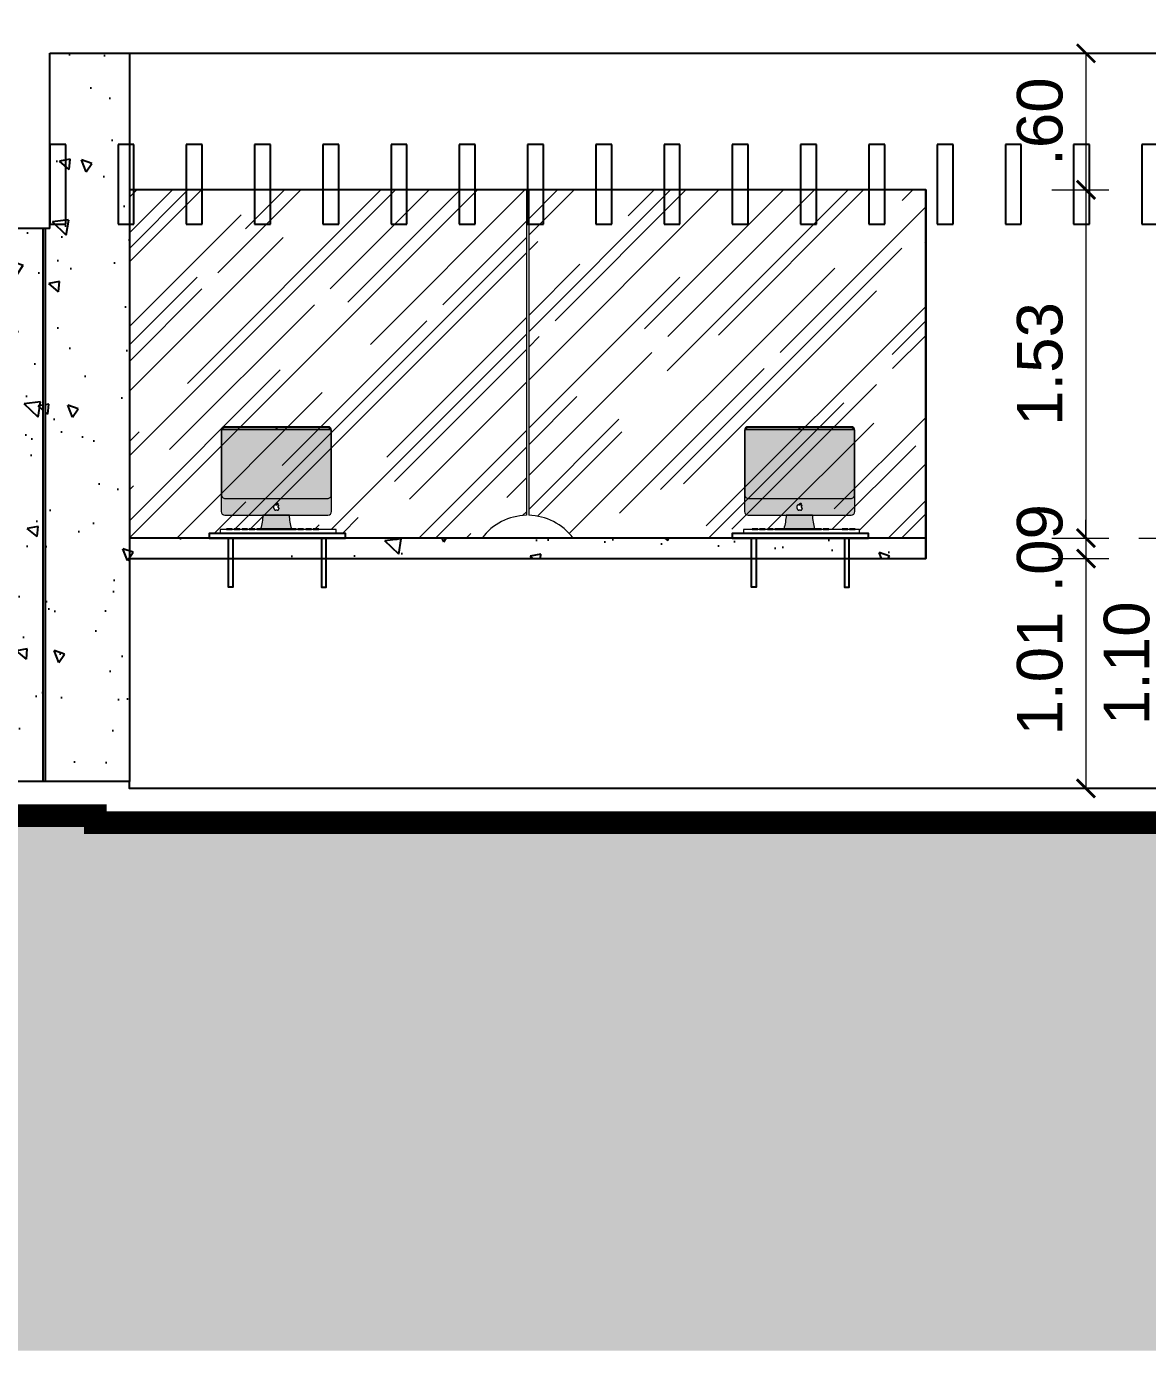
# Model space of a CAD drawing. Header units: metres. Extents: x 2362 to 4220, y 91 to 382.
# Drawn here: x 3263.52 to 3268.45, y 239.56 to 245.38 of the extents above; entities that cross this region are included whole.
import ezdxf

# ---------------------------------------------------------------- set-up
doc = ezdxf.new("R2010")
doc.units = ezdxf.units.M
doc.header["$LTSCALE"] = 5
doc.header["$MEASUREMENT"] = 0
doc.linetypes.add('DASHED', pattern=[0.75, 0.5, -0.25])
for name, color, linetype, lineweight in [('2prancha', 4, 'Continuous', 18), ('HACH', 251, 'Continuous', 5), ('MOBILIÁRIO', 252, 'Continuous', 9)]:
    doc.layers.add(name, color=color, linetype=linetype, lineweight=lineweight)
for name, color, linetype in [('COTA 1 100', 2, 'Continuous'), ('HACHURA', 251, 'Continuous'), ('HACHURA PISOS', 250, 'Continuous'), ('PENA 01', 1, 'Continuous'), ('PENA 02', 2, 'Continuous'), ('PENA 03', 3, 'Continuous'), ('PENA 06', 6, 'Continuous'), ('projeção', 7, 'DASHED')]:
    doc.layers.add(name, color=color, linetype=linetype)
doc.styles.add('Luana', font='arial.ttf')
doc.dimstyles.new('arial100', dxfattribs={"dimtxt": 0.2, "dimasz": 0.08, "dimexe": 0.1, "dimexo": 0.2, "dimgap": 0.1, "dimtad": 1, "dimzin": 4, "dimdsep": 46, "dimtxsty": 'Luana', "dimblk": 'ARCHTICK', "dimcen": 0, "dimclrd": 7, "dimclre": 7, "dimclrt": 256, "dimadec": 0, "dimazin": 0, "dimtfac": 1, "dimtix": 1, "dimtmove": 0, "dimatfit": 3, "dimldrblk": 'CLOSEDBLANK', "dimfxl": 0, "dimlwd": 5, "dimlwe": 5, "dimarcsym": 0})

# ---------------------------------------------------------------- blocks, each defined once
blk = doc.blocks.new('A$C18173B09')
at = {"true_color": 0xffffff}
h = blk.add_hatch(color=7, dxfattribs=at)
h.paths.add_polyline_path([(0.2243, 0.4483), (-0.222, 0.4483, 0.267396), (-0.2365, 0.4399), (0.2388, 0.4399, 0.267396)], flags=0)
h.paths.add_polyline_path([(0.0032, 0.4441, -1), (-0.0009, 0.4441, -1)], flags=0)
h.paths.add_polyline_path([(0.2279, 0.4519), (-0.2256, 0.4519, 0.414214), (-0.2414, 0.4361), (-0.2414, 0.0793, 0.414214), (-0.2256, 0.0635), (0.2279, 0.0635, 0.414214), (0.2437, 0.0793), (0.2437, 0.4361, 0.414214)])
h.paths.add_polyline_path([(0.2243, 0.4483, -0.414214), (0.2411, 0.4314), (0.2411, 0.1514, -0.414214), (0.2243, 0.1345), (-0.222, 0.1345, -0.414214), (-0.2388, 0.1514), (-0.2388, 0.4314, -0.414214), (-0.222, 0.4483)], flags=16)
h.paths.add_polyline_path([(0.0042, 0.1157), (0.0047, 0.1159), (0.0053, 0.116), (0.006, 0.1161), (0.0063, 0.1161), (0.0064, 0.1161), (0.0065, 0.1161), (0.0066, 0.1161), (0.0067, 0.1161), (0.007, 0.116), (0.0071, 0.1156), (0.0072, 0.115), (0.0072, 0.1144), (0.0071, 0.1138), (0.0069, 0.1132), (0.0067, 0.1127), (0.0064, 0.1121), (0.0061, 0.1116), (0.0058, 0.1111), (0.0054, 0.1107), (0.005, 0.1102), (0.0044, 0.1099), (0.0039, 0.1096), (0.0034, 0.1093), (0.0027, 0.1091), (0.002, 0.1089), (0.0014, 0.1088), (0.0008, 0.1086), (0.0007, 0.1093), (0.0007, 0.1099), (0.0007, 0.1105), (0.0007, 0.1111), (0.0008, 0.1117), (0.001, 0.1123), (0.0012, 0.1129), (0.0015, 0.1134), (0.0018, 0.1139), (0.0022, 0.1142), (0.0026, 0.1145), (0.0028, 0.1148), (0.003, 0.1149), (0.0033, 0.1152), (0.0037, 0.1155)], flags=16)
h.paths.add_polyline_path([(-0.0067, 0.1077), (-0.006, 0.1079), (-0.0054, 0.1081), (-0.0048, 0.1082), (-0.0043, 0.1082), (-0.0037, 0.1082), (-0.0031, 0.1081), (-0.0025, 0.1079), (-0.002, 0.1077), (-0.0015, 0.1073), (-0.0012, 0.107), (-0.0011, 0.107), (-0.001, 0.1069), (-0.0009, 0.1068), (-0.0008, 0.1068), (-0.0007, 0.1067), (-0.0006, 0.1067), (-0.0005, 0.1066), (-0.0004, 0.1066), (-0.0003, 0.1065), (-0.0002, 0.1065), (0, 0.1065), (0.0001, 0.1065), (0.0003, 0.1064), (0.0004, 0.1064), (0.0006, 0.1064), (0.0007, 0.1064), (0.0009, 0.1064), (0.001, 0.1064), (0.0012, 0.1064), (0.0013, 0.1064), (0.0015, 0.1064), (0.0016, 0.1064), (0.0017, 0.1064), (0.0018, 0.1065), (0.002, 0.1065), (0.002, 0.1065), (0.0021, 0.1065), (0.0022, 0.1066), (0.0023, 0.1066), (0.0024, 0.1066), (0.0024, 0.1067), (0.0025, 0.1067), (0.0026, 0.1068), (0.0027, 0.1069), (0.0028, 0.1069), (0.0028, 0.107), (0.0031, 0.1072), (0.0036, 0.1076), (0.0041, 0.1079), (0.0046, 0.1081), (0.0051, 0.1083), (0.0056, 0.1084), (0.0063, 0.1084), (0.0069, 0.1084), (0.0075, 0.1083), (0.0081, 0.1082), (0.0087, 0.108), (0.0092, 0.1078), (0.0097, 0.1075), (0.0102, 0.1071), (0.0107, 0.1067), (0.0111, 0.1063), (0.0113, 0.106), (0.0114, 0.1059), (0.0115, 0.1058), (0.0115, 0.1057), (0.0116, 0.1057), (0.0116, 0.1056), (0.0117, 0.1055), (0.0118, 0.1052), (0.0115, 0.1047), (0.0112, 0.1045), (0.0109, 0.1043), (0.0108, 0.1042), (0.0106, 0.1042), (0.0105, 0.1041), (0.0104, 0.104), (0.0102, 0.1039), (0.0101, 0.1039), (0.01, 0.1038), (0.0099, 0.1037), (0.0098, 0.1035), (0.0097, 0.1034), (0.0096, 0.1033), (0.0095, 0.1031), (0.0094, 0.103), (0.0094, 0.1028), (0.0093, 0.1026), (0.0092, 0.1024), (0.0092, 0.1022), (0.0091, 0.102), (0.0091, 0.1018), (0.009, 0.1016), (0.009, 0.1014), (0.009, 0.1012), (0.0089, 0.101), (0.0089, 0.1008), (0.0089, 0.1006), (0.0089, 0.1004), (0.0089, 0.1002), (0.0089, 0.1), (0.009, 0.0997), (0.009, 0.0995), (0.009, 0.0993), (0.009, 0.099), (0.0091, 0.0988), (0.0091, 0.0985), (0.0092, 0.0983), (0.0093, 0.098), (0.0094, 0.0977), (0.0095, 0.0975), (0.0096, 0.0972), (0.0097, 0.0969), (0.0098, 0.0967), (0.0099, 0.0964), (0.01, 0.0962), (0.0101, 0.096), (0.0103, 0.0958), (0.0104, 0.0956), (0.0105, 0.0954), (0.0106, 0.0952), (0.0108, 0.0951), (0.0109, 0.0949), (0.011, 0.0948), (0.0112, 0.0947), (0.0114, 0.0946), (0.0115, 0.0945), (0.0117, 0.0944), (0.0119, 0.0943), (0.012, 0.0942), (0.0122, 0.0942), (0.0123, 0.0941), (0.0125, 0.0941), (0.0126, 0.0941), (0.0127, 0.094), (0.0128, 0.094), (0.0129, 0.094), (0.013, 0.094), (0.0133, 0.0939), (0.0133, 0.0935), (0.0132, 0.093), (0.0131, 0.0923), (0.0129, 0.0916), (0.0126, 0.0908), (0.0123, 0.0901), (0.012, 0.0894), (0.0116, 0.0887), (0.0112, 0.0881), (0.0107, 0.0875), (0.0103, 0.087), (0.0099, 0.0865), (0.0094, 0.0862), (0.0089, 0.0858), (0.0083, 0.0856), (0.0078, 0.0854), (0.0071, 0.0854), (0.0065, 0.0853), (0.0059, 0.0854), (0.0052, 0.0856), (0.0046, 0.0857), (0.0043, 0.0859), (0.0043, 0.0859), (0.0042, 0.086), (0.0041, 0.086), (0.004, 0.086), (0.0039, 0.0861), (0.0038, 0.0861), (0.0037, 0.0862), (0.0036, 0.0862), (0.0035, 0.0862), (0.0034, 0.0863), (0.0033, 0.0863), (0.0032, 0.0863), (0.0031, 0.0863), (0.0029, 0.0864), (0.0028, 0.0864), (0.0026, 0.0864), (0.0024, 0.0864), (0.0023, 0.0864), (0.0021, 0.0865), (0.0019, 0.0865), (0.0017, 0.0865), (0.0015, 0.0865), (0.0014, 0.0865), (0.0012, 0.0864), (0.001, 0.0864), (0.0009, 0.0864), (0.0007, 0.0864), (0.0006, 0.0864), (0.0004, 0.0863), (0.0002, 0.0863), (0.0001, 0.0862), (-0.0001, 0.0862), (-0.0003, 0.0861), (-0.0004, 0.0861), (-0.0006, 0.086), (-0.0008, 0.086), (-0.0009, 0.0859), (-0.0011, 0.0859), (-0.0012, 0.0858), (-0.0014, 0.0857), (-0.0018, 0.0856), (-0.0023, 0.0855), (-0.0029, 0.0854), (-0.0035, 0.0854), (-0.0041, 0.0855), (-0.0047, 0.0856), (-0.0053, 0.0859), (-0.0057, 0.0862), (-0.0062, 0.0866), (-0.0067, 0.087), (-0.0072, 0.0874), (-0.0076, 0.0878), (-0.0079, 0.0882), (-0.0083, 0.0886), (-0.0087, 0.089), (-0.009, 0.0896), (-0.0094, 0.0901), (-0.0097, 0.0907), (-0.01, 0.0913), (-0.0102, 0.0919), (-0.0105, 0.0925), (-0.0107, 0.0931), (-0.0109, 0.0938), (-0.0112, 0.0945), (-0.0114, 0.0953), (-0.0115, 0.0961), (-0.0117, 0.0969), (-0.0118, 0.0976), (-0.0118, 0.0983), (-0.0118, 0.0989), (-0.0118, 0.0995), (-0.0117, 0.1001), (-0.0117, 0.1007), (-0.0116, 0.1012), (-0.0114, 0.1019), (-0.0111, 0.1026), (-0.0108, 0.1032), (-0.0104, 0.1038), (-0.0101, 0.1043), (-0.0098, 0.1048), (-0.0094, 0.1054), (-0.009, 0.1058), (-0.0086, 0.1062), (-0.0082, 0.1066), (-0.0077, 0.1071), (-0.0072, 0.1074)], flags=16)
h.paths.add_polyline_path([(0.2411, 0.4314, 0.132178), (0.2388, 0.4399), (-0.2365, 0.4399, 0.132178), (-0.2388, 0.4314), (-0.2388, 0.1514, 0.414214), (-0.222, 0.1345), (0.2243, 0.1345, 0.414214), (0.2411, 0.1514)], flags=16)
h.paths.add_polyline_path([(0.0583, 0.0635), (-0.0583, 0.0635, -0.062381), (-0.0686, 0.0031), (0.0686, 0.0031, -0.062381)])
for points in [[(0.2279, 0.4519), (-0.2256, 0.4519, 0.414214), (-0.2414, 0.4361), (-0.2414, 0.0793, 0.414214), (-0.2256, 0.0635), (0.2279, 0.0635, 0.414214), (0.2437, 0.0793), (0.2437, 0.4361, 0.414214)], [(0.2243, 0.4483, -0.414214), (0.2411, 0.4314), (0.2411, 0.1514, -0.414214), (0.2243, 0.1345), (-0.222, 0.1345, -0.414214), (-0.2388, 0.1514), (-0.2388, 0.4314, -0.414214), (-0.222, 0.4483)], [(0.2243, 0.4483), (-0.222, 0.4483, 0.267396), (-0.2365, 0.4399), (0.2388, 0.4399, 0.267396)], [(0.0583, 0.0635), (-0.0583, 0.0635, -0.062381), (-0.0686, 0.0031), (0.0686, 0.0031, -0.062381)]]:
    blk.add_lwpolyline(points, format="xyb", close=True)
for points in [[(0.0125, 0.0941), (0.0123, 0.0941), (0.0122, 0.0942), (0.012, 0.0942), (0.0119, 0.0943), (0.0117, 0.0944), (0.0115, 0.0945), (0.0114, 0.0946), (0.0112, 0.0947), (0.011, 0.0948), (0.0109, 0.0949), (0.0108, 0.0951), (0.0106, 0.0952), (0.0105, 0.0954), (0.0104, 0.0956), (0.0103, 0.0958), (0.0101, 0.096), (0.01, 0.0962), (0.0099, 0.0964), (0.0098, 0.0967), (0.0097, 0.0969), (0.0096, 0.0972), (0.0095, 0.0975), (0.0094, 0.0977), (0.0093, 0.098), (0.0092, 0.0983), (0.0091, 0.0985), (0.0091, 0.0988), (0.009, 0.099), (0.009, 0.0993), (0.009, 0.0995), (0.009, 0.0997), (0.0089, 0.1), (0.0089, 0.1002), (0.0089, 0.1004), (0.0089, 0.1006), (0.0089, 0.1008), (0.0089, 0.101), (0.009, 0.1012), (0.009, 0.1014), (0.009, 0.1016), (0.0091, 0.1018), (0.0091, 0.102), (0.0092, 0.1022), (0.0092, 0.1024), (0.0093, 0.1026), (0.0094, 0.1028), (0.0094, 0.103), (0.0095, 0.1031), (0.0096, 0.1033), (0.0097, 0.1034), (0.0098, 0.1035), (0.0099, 0.1037), (0.01, 0.1038), (0.0101, 0.1039), (0.0102, 0.1039), (0.0104, 0.104), (0.0105, 0.1041), (0.0106, 0.1042), (0.0108, 0.1042), (0.0109, 0.1043), (0.011, 0.1044), (0.0111, 0.1045), (0.0113, 0.1045), (0.0114, 0.1046), (0.0114, 0.1047), (0.0115, 0.1047), (0.0116, 0.1048), (0.0116, 0.1049), (0.0117, 0.1049), (0.0117, 0.105), (0.0117, 0.1051), (0.0117, 0.1051), (0.0117, 0.1052), (0.0117, 0.1053), (0.0117, 0.1054), (0.0117, 0.1054), (0.0117, 0.1055), (0.0116, 0.1056), (0.0116, 0.1057), (0.0115, 0.1057), (0.0115, 0.1058), (0.0114, 0.1059), (0.0113, 0.106), (0.0112, 0.1061), (0.0112, 0.1062), (0.0111, 0.1063), (0.011, 0.1064), (0.0108, 0.1065), (0.0107, 0.1067), (0.0106, 0.1068), (0.0105, 0.1069), (0.0104, 0.107), (0.0103, 0.1071), (0.0101, 0.1072), (0.01, 0.1073), (0.0099, 0.1073), (0.0098, 0.1074), (0.0096, 0.1075), (0.0095, 0.1076), (0.0094, 0.1077), (0.0093, 0.1077), (0.0091, 0.1078), (0.009, 0.1079), (0.0088, 0.108), (0.0086, 0.108), (0.0085, 0.1081), (0.0083, 0.1081), (0.0081, 0.1082), (0.0079, 0.1082), (0.0077, 0.1083), (0.0075, 0.1083), (0.0073, 0.1084), (0.0071, 0.1084), (0.0069, 0.1084), (0.0068, 0.1084), (0.0066, 0.1084), (0.0065, 0.1084), (0.0063, 0.1084), (0.0062, 0.1084), (0.006, 0.1084), (0.0059, 0.1084), (0.0057, 0.1084), (0.0056, 0.1084), (0.0054, 0.1083), (0.0053, 0.1083), (0.0052, 0.1083), (0.005, 0.1082), (0.0049, 0.1082), (0.0048, 0.1082), (0.0046, 0.1081), (0.0045, 0.1081), (0.0044, 0.108), (0.0043, 0.1079), (0.0041, 0.1079), (0.004, 0.1078), (0.0039, 0.1078), (0.0038, 0.1077), (0.0037, 0.1076), (0.0036, 0.1076), (0.0035, 0.1075), (0.0034, 0.1074), (0.0033, 0.1073), (0.0032, 0.1073), (0.0031, 0.1072), (0.003, 0.1071), (0.0029, 0.1071), (0.0028, 0.107), (0.0028, 0.1069), (0.0027, 0.1069), (0.0026, 0.1068), (0.0025, 0.1067), (0.0024, 0.1067), (0.0024, 0.1066), (0.0023, 0.1066), (0.0022, 0.1066), (0.0021, 0.1065), (0.002, 0.1065), (0.002, 0.1065), (0.0018, 0.1065), (0.0017, 0.1064), (0.0016, 0.1064), (0.0015, 0.1064), (0.0013, 0.1064), (0.0012, 0.1064), (0.001, 0.1064), (0.0009, 0.1064), (0.0007, 0.1064), (0.0006, 0.1064), (0.0004, 0.1064), (0.0003, 0.1064), (0.0001, 0.1065), (0, 0.1065), (-0.0002, 0.1065), (-0.0003, 0.1065), (-0.0004, 0.1066), (-0.0005, 0.1066), (-0.0006, 0.1067), (-0.0007, 0.1067), (-0.0008, 0.1068), (-0.0009, 0.1068), (-0.001, 0.1069), (-0.0011, 0.107), (-0.0012, 0.107), (-0.0013, 0.1071), (-0.0014, 0.1072), (-0.0015, 0.1072), (-0.0015, 0.1073), (-0.0016, 0.1074), (-0.0017, 0.1074), (-0.0018, 0.1075), (-0.0019, 0.1075), (-0.002, 0.1076), (-0.0021, 0.1077), (-0.0021, 0.1077), (-0.0022, 0.1077), (-0.0023, 0.1078), (-0.0024, 0.1078), (-0.0024, 0.1079), (-0.0025, 0.1079), (-0.0026, 0.1079), (-0.0027, 0.108), (-0.0028, 0.108), (-0.0028, 0.108), (-0.0029, 0.1081), (-0.003, 0.1081), (-0.0031, 0.1081), (-0.0032, 0.1081), (-0.0033, 0.1082), (-0.0034, 0.1082), (-0.0035, 0.1082), (-0.0036, 0.1082), (-0.0037, 0.1082), (-0.0038, 0.1082), (-0.0039, 0.1082), (-0.004, 0.1082), (-0.0042, 0.1082), (-0.0043, 0.1082), (-0.0045, 0.1082), (-0.0047, 0.1082), (-0.0048, 0.1082), (-0.005, 0.1081), (-0.0052, 0.1081), (-0.0054, 0.1081), (-0.0056, 0.108), (-0.0058, 0.108), (-0.006, 0.1079), (-0.0062, 0.1078), (-0.0064, 0.1078), (-0.0066, 0.1077), (-0.0068, 0.1076), (-0.007, 0.1075), (-0.0072, 0.1074), (-0.0074, 0.1073), (-0.0075, 0.1072), (-0.0077, 0.1071), (-0.0078, 0.107), (-0.0079, 0.1069), (-0.008, 0.1068), (-0.0082, 0.1067), (-0.0083, 0.1066), (-0.0084, 0.1065), (-0.0085, 0.1064), (-0.0086, 0.1063), (-0.0087, 0.1062), (-0.0088, 0.106), (-0.0089, 0.1059), (-0.009, 0.1058), (-0.009, 0.1057), (-0.0091, 0.1056), (-0.0092, 0.1055), (-0.0093, 0.1054), (-0.0094, 0.1053), (-0.0095, 0.1051), (-0.0096, 0.105), (-0.0097, 0.1049), (-0.0098, 0.1048), (-0.0099, 0.1046), (-0.01, 0.1045), (-0.0101, 0.1043), (-0.0102, 0.1042), (-0.0103, 0.104), (-0.0104, 0.1038), (-0.0105, 0.1036), (-0.0107, 0.1034), (-0.0108, 0.1032), (-0.0109, 0.103), (-0.011, 0.1028), (-0.0111, 0.1026), (-0.0112, 0.1024), (-0.0113, 0.1021), (-0.0114, 0.1019), (-0.0115, 0.1016), (-0.0115, 0.1013), (-0.0116, 0.1011), (-0.0116, 0.1008), (-0.0117, 0.1005), (-0.0117, 0.1002), (-0.0118, 0.0999), (-0.0118, 0.0996), (-0.0118, 0.0993), (-0.0118, 0.099), (-0.0118, 0.0987), (-0.0118, 0.0984), (-0.0118, 0.0981), (-0.0118, 0.0978), (-0.0117, 0.0974), (-0.0117, 0.0971), (-0.0116, 0.0967), (-0.0116, 0.0963), (-0.0115, 0.0959), (-0.0114, 0.0955), (-0.0113, 0.0951), (-0.0112, 0.0947), (-0.0111, 0.0943), (-0.011, 0.094), (-0.0109, 0.0936), (-0.0108, 0.0933), (-0.0106, 0.0929), (-0.0105, 0.0926), (-0.0104, 0.0923), (-0.0103, 0.092), (-0.0102, 0.0917), (-0.01, 0.0914), (-0.0099, 0.0911), (-0.0097, 0.0909), (-0.0096, 0.0906), (-0.0094, 0.0903), (-0.0093, 0.09), (-0.0091, 0.0897), (-0.0089, 0.0894), (-0.0088, 0.0892), (-0.0086, 0.0889), (-0.0084, 0.0887), (-0.0082, 0.0885), (-0.008, 0.0883), (-0.0078, 0.0881), (-0.0076, 0.0879), (-0.0075, 0.0877), (-0.0073, 0.0875), (-0.0071, 0.0874), (-0.007, 0.0872), (-0.0068, 0.0871), (-0.0067, 0.087), (-0.0066, 0.0869), (-0.0064, 0.0867), (-0.0063, 0.0866), (-0.0062, 0.0865), (-0.006, 0.0864), (-0.0059, 0.0863), (-0.0057, 0.0862), (-0.0056, 0.0861), (-0.0054, 0.086), (-0.0053, 0.0859), (-0.0051, 0.0858), (-0.005, 0.0857), (-0.0048, 0.0857), (-0.0046, 0.0856), (-0.0045, 0.0856), (-0.0043, 0.0855), (-0.0042, 0.0855), (-0.004, 0.0855), (-0.0038, 0.0854), (-0.0037, 0.0854), (-0.0035, 0.0854), (-0.0033, 0.0854), (-0.0031, 0.0854), (-0.0029, 0.0854), (-0.0028, 0.0854), (-0.0026, 0.0854), (-0.0024, 0.0855), (-0.0023, 0.0855), (-0.0021, 0.0855), (-0.0019, 0.0855), (-0.0018, 0.0856), (-0.0016, 0.0856), (-0.0015, 0.0857), (-0.0014, 0.0857), (-0.0012, 0.0858), (-0.0011, 0.0859), (-0.0009, 0.0859), (-0.0008, 0.086), (-0.0006, 0.086), (-0.0004, 0.0861), (-0.0003, 0.0861), (-0.0001, 0.0862), (0.0001, 0.0862), (0.0002, 0.0863), (0.0004, 0.0863), (0.0006, 0.0864), (0.0007, 0.0864), (0.0009, 0.0864), (0.001, 0.0864), (0.0012, 0.0864), (0.0014, 0.0865), (0.0015, 0.0865), (0.0017, 0.0865), (0.0019, 0.0865), (0.0021, 0.0865), (0.0023, 0.0864), (0.0024, 0.0864), (0.0026, 0.0864), (0.0028, 0.0864), (0.0029, 0.0864), (0.0031, 0.0863), (0.0032, 0.0863), (0.0033, 0.0863), (0.0034, 0.0863), (0.0035, 0.0862), (0.0036, 0.0862), (0.0037, 0.0862), (0.0038, 0.0861), (0.0039, 0.0861), (0.004, 0.086), (0.0041, 0.086), (0.0042, 0.086), (0.0043, 0.0859), (0.0043, 0.0859), (0.0044, 0.0858), (0.0045, 0.0858), (0.0046, 0.0858), (0.0047, 0.0857), (0.0048, 0.0857), (0.0049, 0.0856), (0.0051, 0.0856), (0.0052, 0.0856), (0.0053, 0.0855), (0.0054, 0.0855), (0.0056, 0.0855), (0.0057, 0.0854), (0.0059, 0.0854), (0.006, 0.0854), (0.0061, 0.0854), (0.0063, 0.0854), (0.0064, 0.0854), (0.0066, 0.0854), (0.0067, 0.0854), (0.0068, 0.0854), (0.007, 0.0854), (0.0071, 0.0854), (0.0073, 0.0854), (0.0074, 0.0854), (0.0075, 0.0854), (0.0077, 0.0854), (0.0078, 0.0855), (0.008, 0.0855), (0.0081, 0.0855), (0.0083, 0.0856), (0.0084, 0.0856), (0.0085, 0.0857), (0.0087, 0.0857), (0.0088, 0.0858), (0.009, 0.0859), (0.0091, 0.0859), (0.0092, 0.086), (0.0094, 0.0861), (0.0095, 0.0862), (0.0096, 0.0863), (0.0098, 0.0864), (0.0099, 0.0865), (0.01, 0.0867), (0.0102, 0.0868), (0.0103, 0.087), (0.0105, 0.0871), (0.0106, 0.0873), (0.0107, 0.0875), (0.0109, 0.0877), (0.011, 0.0879), (0.0112, 0.0881), (0.0113, 0.0883), (0.0114, 0.0885), (0.0116, 0.0887), (0.0117, 0.089), (0.0118, 0.0892), (0.012, 0.0894), (0.0121, 0.0896), (0.0122, 0.0899), (0.0123, 0.0901), (0.0124, 0.0904), (0.0125, 0.0906), (0.0126, 0.0908), (0.0127, 0.0911), (0.0128, 0.0913), (0.0129, 0.0916), (0.013, 0.0918), (0.013, 0.092), (0.0131, 0.0923), (0.0131, 0.0925), (0.0132, 0.0927), (0.0132, 0.093), (0.0133, 0.0931), (0.0133, 0.0933), (0.0133, 0.0935), (0.0133, 0.0936), (0.0133, 0.0937), (0.0133, 0.0938), (0.0133, 0.0938), (0.0133, 0.0939), (0.0133, 0.0939), (0.0132, 0.0939), (0.0132, 0.0939), (0.0131, 0.094), (0.0131, 0.094), (0.013, 0.094), (0.0129, 0.094), (0.0128, 0.094), (0.0127, 0.094), (0.0126, 0.0941)], [(0.0844, 0.0031), (-0.0844, 0.0031), (-0.0844, 0), (0.0844, 0)]]:
    blk.add_lwpolyline(points, close=True)
blk.add_lwpolyline([(0.0008, 0.1086), (0.0008, 0.1089), (0.0007, 0.1091), (0.0007, 0.1093), (0.0007, 0.1095), (0.0007, 0.1097), (0.0007, 0.1099), (0.0007, 0.1101), (0.0007, 0.1103), (0.0007, 0.1105), (0.0007, 0.1107), (0.0007, 0.1109), (0.0007, 0.1111), (0.0008, 0.1112), (0.0008, 0.1114), (0.0008, 0.1116), (0.0008, 0.1117), (0.0009, 0.1119), (0.0009, 0.1121), (0.001, 0.1122), (0.001, 0.1124), (0.0011, 0.1125), (0.0011, 0.1127), (0.0012, 0.1128), (0.0012, 0.113), (0.0013, 0.1131), (0.0014, 0.1132), (0.0015, 0.1134), (0.0015, 0.1135), (0.0016, 0.1136), (0.0017, 0.1137), (0.0018, 0.1138), (0.0019, 0.1139), (0.002, 0.114), (0.0021, 0.1141), (0.0023, 0.1143), (0.0024, 0.1144), (0.0025, 0.1145), (0.0026, 0.1146), (0.0027, 0.1147), (0.0028, 0.1148), (0.003, 0.1149), (0.0031, 0.115), (0.0032, 0.1151), (0.0033, 0.1152), (0.0034, 0.1152), (0.0035, 0.1153), (0.0036, 0.1154), (0.0037, 0.1155), (0.0038, 0.1155), (0.0039, 0.1156), (0.004, 0.1156), (0.0041, 0.1157), (0.0042, 0.1157), (0.0043, 0.1158), (0.0044, 0.1158), (0.0045, 0.1158), (0.0047, 0.1159), (0.0048, 0.1159), (0.0049, 0.1159), (0.005, 0.1159), (0.0051, 0.116), (0.0052, 0.116), (0.0054, 0.116), (0.0055, 0.116), (0.0056, 0.116), (0.0057, 0.116), (0.0058, 0.116), (0.0059, 0.116), (0.006, 0.1161), (0.0061, 0.1161), (0.0062, 0.1161), (0.0063, 0.1161), (0.0064, 0.1161), (0.0065, 0.1161), (0.0066, 0.1161), (0.0067, 0.1161), (0.0068, 0.116), (0.0068, 0.116), (0.0069, 0.116), (0.007, 0.116), (0.007, 0.1159), (0.007, 0.1159), (0.0071, 0.1158), (0.0071, 0.1157), (0.0071, 0.1156), (0.0071, 0.1156), (0.0071, 0.1155), (0.0072, 0.1154), (0.0072, 0.1153), (0.0072, 0.1152), (0.0072, 0.1151), (0.0072, 0.115), (0.0072, 0.1148), (0.0072, 0.1147), (0.0072, 0.1146), (0.0072, 0.1145), (0.0071, 0.1144), (0.0071, 0.1143), (0.0071, 0.1141), (0.0071, 0.114), (0.0071, 0.1139), (0.0071, 0.1138), (0.007, 0.1137), (0.007, 0.1135), (0.007, 0.1134), (0.0069, 0.1133), (0.0069, 0.1132), (0.0068, 0.1131), (0.0068, 0.113), (0.0067, 0.1128), (0.0067, 0.1127), (0.0066, 0.1126), (0.0066, 0.1125), (0.0065, 0.1123), (0.0065, 0.1122), (0.0064, 0.1121), (0.0063, 0.112), (0.0063, 0.1118), (0.0062, 0.1117), (0.0061, 0.1116), (0.006, 0.1115), (0.006, 0.1113), (0.0059, 0.1112), (0.0058, 0.1111), (0.0057, 0.111), (0.0056, 0.1109), (0.0055, 0.1107), (0.0054, 0.1106), (0.0052, 0.1105), (0.0051, 0.1104), (0.005, 0.1103), (0.0048, 0.1101), (0.0046, 0.11), (0.0044, 0.1099), (0.0042, 0.1098), (0.004, 0.1096), (0.0038, 0.1095), (0.0035, 0.1094), (0.0032, 0.1093), (0.0029, 0.1092), (0.0025, 0.109), (0.002, 0.1089), (0.0014, 0.1088), (0.0008, 0.1086)])
blk.add_circle((0.0011, 0.4441), 0.00203)
blk = doc.blocks.new('_ArchTick')
at = {"color": 0, "linetype": 'ByBlock', "const_width": 0.15}
blk.add_lwpolyline([(-0.5, -0.5), (0.5, 0.5)], dxfattribs=at)
blk = doc.blocks.new('*D28')
at = {"layer": 'COTA 1 100', "color": 7, "lineweight": 5, "ltscale": 1.5}
for p, q in [((3268.0258, 245.2619), (3268.2758, 245.2619)), ((3268.1758, 245.2619), (3268.1758, 244.6619)), ((3268.0258, 244.6619), (3268.2758, 244.6619))]:
    blk.add_line(p, q, dxfattribs=at)
at = {"layer": 'Defpoints', "color": 0, "ltscale": 1.5}
for p in [(3267.4714, 245.2619), (3267.4714, 244.6619), (3268.1758, 244.6619)]:
    blk.add_point(p, dxfattribs=at)
at = {"layer": 'COTA 1 100', "color": 7, "lineweight": 5, "ltscale": 1.5, "xscale": 0.08, "yscale": 0.08, "zscale": 0.08}
for p, rotation in [((3268.1758, 245.2619), 90), ((3268.1758, 244.6619), 270)]:
    blk.add_blockref('_ArchTick', p, dxfattribs=dict(at, rotation=rotation))
at = {"layer": 'COTA 1 100', "ltscale": 1.5, "insert": (3267.9737, 244.9619), "char_height": 0.2, "attachment_point": 5, "rotation": 90, "style": 'Luana'}
blk.add_mtext('.60', dxfattribs=at)
blk = doc.blocks.new('_ClosedBlank')
at = {"layer": '2prancha', "color": 0, "lineweight": -2}
for p, q in [((-1, 0.167), (0, 0)), ((-1, 0.167), (-1, -0.167)), ((0, 0), (-1, -0.167))]:
    blk.add_line(p, q, dxfattribs=at)
blk = doc.blocks.new('*D29')
at = {"layer": 'COTA 1 100', "color": 7, "lineweight": 5, "ltscale": 1.5}
for p, q in [((3268.0258, 244.6619), (3268.2758, 244.6619)), ((3268.1758, 244.6619), (3268.1758, 243.1319)), ((3268.0258, 243.1319), (3268.2758, 243.1319))]:
    blk.add_line(p, q, dxfattribs=at)
at = {"layer": 'Defpoints', "color": 0, "ltscale": 1.5}
for p in [(3267.4714, 244.6619), (3267.4714, 243.1319), (3268.1758, 243.1319)]:
    blk.add_point(p, dxfattribs=at)
at = {"layer": 'COTA 1 100', "color": 7, "lineweight": 5, "ltscale": 1.5, "xscale": 0.08, "yscale": 0.08, "zscale": 0.08}
for p, rotation in [((3268.1758, 244.6619), 90), ((3268.1758, 243.1319), 270)]:
    blk.add_blockref('_ArchTick', p, dxfattribs=dict(at, rotation=rotation))
at = {"layer": 'COTA 1 100', "ltscale": 1.5, "insert": (3267.9736, 243.8969), "char_height": 0.2, "attachment_point": 5, "rotation": 90, "style": 'Luana'}
blk.add_mtext('1.53', dxfattribs=at)
blk = doc.blocks.new('*D30')
at = {"layer": 'COTA 1 100', "color": 7, "lineweight": 5, "ltscale": 1.5}
for p, q in [((3268.1758, 243.1319), (3268.1758, 243.2119)), ((3268.0258, 243.1319), (3268.2758, 243.1319)), ((3268.1758, 243.1319), (3268.1758, 243.0419)), ((3268.0258, 243.0419), (3268.2758, 243.0419)), ((3268.1758, 243.0419), (3268.1758, 242.9619))]:
    blk.add_line(p, q, dxfattribs=at)
at = {"layer": 'Defpoints', "color": 0, "ltscale": 1.5}
for p in [(3267.4714, 243.1319), (3267.4714, 243.0419), (3268.1758, 243.0419)]:
    blk.add_point(p, dxfattribs=at)
at = {"layer": 'COTA 1 100', "color": 7, "lineweight": 5, "ltscale": 1.5, "xscale": 0.08, "yscale": 0.08, "zscale": 0.08}
for p, rotation in [((3268.1758, 243.1319), 270), ((3268.1758, 243.0419), 90)]:
    blk.add_blockref('_ArchTick', p, dxfattribs=dict(at, rotation=rotation))
at = {"layer": 'COTA 1 100', "ltscale": 1.5, "insert": (3267.9737, 243.0869), "char_height": 0.2, "attachment_point": 5, "rotation": 90, "style": 'Luana'}
blk.add_mtext('.09', dxfattribs=at)
blk = doc.blocks.new('*D31')
at = {"layer": 'COTA 1 100', "color": 7, "lineweight": 5, "ltscale": 1.5}
for p, q in [((3268.0258, 243.0419), (3268.2758, 243.0419)), ((3268.1758, 243.0419), (3268.1758, 242.0319)), ((3268.0258, 242.0319), (3268.2758, 242.0319))]:
    blk.add_line(p, q, dxfattribs=at)
at = {"layer": 'Defpoints', "color": 0, "ltscale": 1.5}
for p in [(3267.4714, 243.0419), (3267.4714, 242.0319), (3268.1758, 242.0319)]:
    blk.add_point(p, dxfattribs=at)
at = {"layer": 'COTA 1 100', "color": 7, "lineweight": 5, "ltscale": 1.5, "xscale": 0.08, "yscale": 0.08, "zscale": 0.08}
for p, rotation in [((3268.1758, 243.0419), 90), ((3268.1758, 242.0319), 270)]:
    blk.add_blockref('_ArchTick', p, dxfattribs=dict(at, rotation=rotation))
at = {"layer": 'COTA 1 100', "ltscale": 1.5, "insert": (3267.9737, 242.5369), "char_height": 0.2, "attachment_point": 5, "rotation": 90, "style": 'Luana'}
blk.add_mtext('1.01', dxfattribs=at)
blk = doc.blocks.new('*D32')
at = {"layer": 'COTA 1 100', "color": 7, "lineweight": 5, "ltscale": 1.5}
for p, q in [((3268.4075, 243.1319), (3268.6575, 243.1319)), ((3268.5575, 243.1319), (3268.5575, 242.0319)), ((3268.4075, 242.0319), (3268.6575, 242.0319))]:
    blk.add_line(p, q, dxfattribs=at)
at = {"layer": 'Defpoints', "color": 0, "ltscale": 1.5}
for p in [(3267.4714, 243.1319), (3267.4714, 242.0319), (3268.5575, 242.0319)]:
    blk.add_point(p, dxfattribs=at)
at = {"layer": 'COTA 1 100', "color": 7, "lineweight": 5, "ltscale": 1.5, "xscale": 0.08, "yscale": 0.08, "zscale": 0.08}
for p, rotation in [((3268.5575, 243.1319), 90), ((3268.5575, 242.0319), 270)]:
    blk.add_blockref('_ArchTick', p, dxfattribs=dict(at, rotation=rotation))
at = {"layer": 'COTA 1 100', "ltscale": 1.5, "insert": (3268.3554, 242.5819), "char_height": 0.2, "attachment_point": 5, "rotation": 90, "style": 'Luana'}
blk.add_mtext('1.10', dxfattribs=at)
blk = doc.blocks.new('A$C3A0C460E')
at = {"ltscale": 1.5}
for points in [[(-9.85, -0.75), (-9.78, -0.75), (-9.78, -0.4), (-9.85, -0.4)], [(-9.55, -0.75), (-9.48, -0.75), (-9.48, -0.4), (-9.55, -0.4)], [(-9.25, -0.75), (-9.18, -0.75), (-9.18, -0.4), (-9.25, -0.4)], [(-8.95, -0.75), (-8.88, -0.75), (-8.88, -0.4), (-8.95, -0.4)], [(-8.65, -0.75), (-8.58, -0.75), (-8.58, -0.4), (-8.65, -0.4)], [(-8.35, -0.75), (-8.28, -0.75), (-8.28, -0.4), (-8.35, -0.4)], [(-8.05, -0.75), (-7.98, -0.75), (-7.98, -0.4), (-8.05, -0.4)], [(-7.75, -0.75), (-7.68, -0.75), (-7.68, -0.4), (-7.75, -0.4)], [(-7.45, -0.75), (-7.38, -0.75), (-7.38, -0.4), (-7.45, -0.4)], [(-7.15, -0.75), (-7.08, -0.75), (-7.08, -0.4), (-7.15, -0.4)], [(-6.85, -0.75), (-6.78, -0.75), (-6.78, -0.4), (-6.85, -0.4)], [(-6.55, -0.75), (-6.48, -0.75), (-6.48, -0.4), (-6.55, -0.4)], [(-6.25, -0.75), (-6.18, -0.75), (-6.18, -0.4), (-6.25, -0.4)], [(-5.95, -0.75), (-5.88, -0.75), (-5.88, -0.4), (-5.95, -0.4)], [(-5.65, -0.75), (-5.58, -0.75), (-5.58, -0.4), (-5.65, -0.4)], [(-5.35, -0.75), (-5.28, -0.75), (-5.28, -0.4), (-5.35, -0.4)], [(-5.05, -0.75), (-4.98, -0.75), (-4.98, -0.4), (-5.05, -0.4)], [(-4.75, -0.75), (-4.68, -0.75), (-4.68, -0.4), (-4.75, -0.4)], [(-4.45, -0.75), (-4.38, -0.75), (-4.38, -0.4), (-4.45, -0.4)], [(-4.15, -0.75), (-4.08, -0.75), (-4.08, -0.4), (-4.15, -0.4)], [(-3.85, -0.75), (-3.78, -0.75), (-3.78, -0.4), (-3.85, -0.4)], [(-3.55, -0.75), (-3.48, -0.75), (-3.48, -0.4), (-3.55, -0.4)], [(-3.25, -0.75), (-3.18, -0.75), (-3.18, -0.4), (-3.25, -0.4)], [(-2.95, -0.75), (-2.88, -0.75), (-2.88, -0.4), (-2.95, -0.4)], [(-2.65, -0.75), (-2.58, -0.75), (-2.58, -0.4), (-2.65, -0.4)], [(-2.35, -0.75), (-2.28, -0.75), (-2.28, -0.4), (-2.35, -0.4)], [(-2.05, -0.75), (-1.98, -0.75), (-1.98, -0.4), (-2.05, -0.4)], [(-1.75, -0.75), (-1.68, -0.75), (-1.68, -0.4), (-1.75, -0.4)], [(-1.45, -0.75), (-1.38, -0.75), (-1.38, -0.4), (-1.45, -0.4)], [(-1.15, -0.75), (-1.08, -0.75), (-1.08, -0.4), (-1.15, -0.4)], [(-0.85, -0.75), (-0.78, -0.75), (-0.78, -0.4), (-0.85, -0.4)], [(-0.55, -0.75), (-0.48, -0.75), (-0.48, -0.4), (-0.55, -0.4)], [(-0.25, -0.75), (-0.18, -0.75), (-0.18, -0.4), (-0.25, -0.4)]]:
    blk.add_lwpolyline(points, close=True, dxfattribs=at)

msp = doc.modelspace()

# ---------------------------------------------------------------- hatches: boundary and pattern name
at = {"layer": 'HACH', "ltscale": 1.5}
h = msp.add_hatch(dxfattribs=at)
h.set_pattern_fill('AR-RROOF,_O', color=256, scale=0.3, angle=45)
h.set_pattern_definition([(45, (3263.9714, 243.13194), (0.254558, 0.678823), [4.5, -0.6, 1.5, -0.3]), (45, (3264.14745, 243.52014), (-0.494268, 0.070004), [0.9, -0.099, 1.8, -0.225]), (45, (3263.89714, 243.41831), (0.960958, 1.245215), [2.4, -0.42, 1.2, -0.3])])
h.paths.add_polyline_path([(3265.7164, 244.6619), (3263.9714, 244.6619), (3263.9714, 243.1319), (3264.3214, 243.1319), (3264.3214, 243.1519), (3264.3709, 243.1519), (3264.3709, 243.1695), (3264.3988, 243.1695), (3264.3988, 243.1723), (3264.4235, 243.1723), (3264.4315, 243.1722), (3264.4315, 243.1723), (3264.4562, 243.1723), (3264.4665, 243.1722), (3264.4665, 243.1723), (3264.4912, 243.1723), (3264.4983, 243.1722), (3264.4983, 243.1723), (3264.523, 243.1723), (3264.5362, 243.1722), (3264.5362, 243.1723), (3264.5609, 243.1723), (3264.5689, 243.1722), (3264.5689, 243.1723), (3264.5935, 243.1723), (3264.6039, 243.1722), (3264.6039, 243.1723), (3264.6286, 243.1723), (3264.6357, 243.1722), (3264.6357, 243.1723), (3264.6604, 243.1723), (3264.6793, 243.1721), (3264.6793, 243.1723), (3264.704, 243.1723), (3264.7119, 243.1722), (3264.7119, 243.1723), (3264.7366, 243.1723), (3264.747, 243.1721), (3264.747, 243.1723), (3264.7716, 243.1723), (3264.7788, 243.1721), (3264.7788, 243.1723), (3264.8035, 243.1723), (3264.8804, 243.1695), (3264.8804, 243.1519), (3264.9214, 243.1519), (3264.9214, 243.1319), (3265.5214, 243.1319, -0.230821), (3265.7164, 243.2319)])
h.paths.add_polyline_path([(3267.4714, 244.6619), (3265.7264, 244.6619), (3265.7264, 243.2319, -0.230821), (3265.9214, 243.1319), (3266.6201, 243.1319), (3266.6201, 243.1519), (3266.6706, 243.1519), (3266.6706, 243.1695), (3266.7083, 243.1695), (3266.7083, 243.1723), (3266.733, 243.1723), (3266.7409, 243.1722), (3266.7409, 243.1723), (3266.7656, 243.1723), (3266.776, 243.1722), (3266.776, 243.1723), (3266.8006, 243.1723), (3266.8078, 243.1722), (3266.8078, 243.1723), (3266.8325, 243.1723), (3266.8457, 243.1722), (3266.8457, 243.1723), (3266.8704, 243.1723), (3266.8783, 243.1722), (3266.8783, 243.1723), (3266.903, 243.1723), (3266.9133, 243.1722), (3266.9133, 243.1723), (3266.938, 243.1723), (3266.9452, 243.1722), (3266.9452, 243.1723), (3266.9699, 243.1723), (3266.9888, 243.172), (3266.9888, 243.1723), (3267.0134, 243.1723), (3267.0214, 243.1722), (3267.0214, 243.1723), (3267.0461, 243.1723), (3267.1043, 243.1711), (3267.1043, 243.1723), (3267.129, 243.1723), (3267.1361, 243.1719), (3267.1361, 243.1723), (3267.1608, 243.1723), (3267.1801, 243.1695), (3267.1801, 243.1519), (3267.2201, 243.1519), (3267.2201, 243.1319), (3267.4714, 243.1319)])
at = {"layer": 'HACHURA', "ltscale": 1.5}
h = msp.add_hatch(dxfattribs=at)
h.set_pattern_fill('AR-CONC', color=256, scale=0.075, angle=90, style=0)
h.set_pattern_definition([(140, (3263.4714, 242.06194), (0.047064, 0.537945), [0.05625, -0.61875]), (85, (3263.4714, 242.06194), (-0.564144, -0.104064), [0.045, -0.495]), (190.451, (3263.4753, 242.10676), (-0.51708, 0.43388), [0.047805, -0.525857]), (136.184, (3263.3214, 242.06194), (0.12414, 0.80043), [0.08437, -0.92812]), (186.636, (3263.3317, 242.1286), (-0.73059, 0.701), [0.07171, -0.78878]), (81.184, (3263.3214, 242.0619), (-0.73059, 0.701), [0.0675, -0.7425]), (111, (3263.3589, 242.13694), (0.301964, 0.44768), [0.05625, -0.61875]), (56, (3263.3589, 242.13694), (-0.54386, 0.182486), [0.045, -0.495]), (161.451, (3263.38405, 242.17424), (-0.2419, 0.630167), [0.047805, -0.525857]), (127.5, (3263.47139, 242.06194), (-0.2496704, 0.00912), [0, -0.489, 0, -0.5025, 0, -0.496875]), (97.5, (3263.47139, 242.06194), (-0.295809, 0.197302), [0, -0.2865, 0, -0.47775, 0, -0.189375]), (57.5, (3263.47139, 241.89469), (0.016916, 0.400367), [0, -0.1875, 0, -0.585, 0, -0.77625]), (47.5, (3263.4714, 241.8197), (-0.075079, 0.43739), [0, -0.24375, 0, -0.3885, 0, -0.55125])])
h.paths.add_polyline_path([(3264.4067, 243.1319), (3264.3214, 243.1319), (3263.9714, 243.1319), (3263.9714, 243.0419), (3264.4067, 243.0419)])
h.paths.add_polyline_path([(3264.8161, 243.1319), (3264.4267, 243.1319), (3264.4267, 243.0419), (3264.8161, 243.0419)])
h.paths.add_polyline_path([(3266.7055, 243.1319), (3266.6201, 243.1319), (3264.8361, 243.1319), (3264.8361, 243.0419), (3266.7055, 243.0419)])
h.paths.add_polyline_path([(3267.1148, 243.1319), (3266.7255, 243.1319), (3266.7255, 243.0419), (3267.1148, 243.0419)])
h.paths.add_polyline_path([(3267.4714, 243.1319), (3267.1348, 243.1319), (3267.1348, 243.0419), (3267.4714, 243.0419)])
h.paths.add_polyline_path([(3263.9714, 245.2619), (3263.6214, 245.2619), (3263.6214, 244.4919), (3263.601, 244.4919), (3263.601, 242.0619), (3263.9714, 242.0619)])
h.paths.add_polyline_path([(3263.591, 244.4919), (3263.4714, 244.4919), (3263.4714, 242.0619), (3263.591, 242.0619)])
at = {"layer": 'HACHURA PISOS'}
h = msp.add_hatch(dxfattribs=at)
h.set_pattern_fill('_USER', color=256, scale=0.25, style=0, double=1, pattern_type=0)
h.set_pattern_definition([(0, (3263.97139, 242.03194), (0, 0.25), []), (90, (3263.97139, 242.03194), (-0.25, 2e-17), [])])
h.paths.add_polyline_path([(3269.8806, 242.3498), (3270.4348, 242.3498), (3270.4348, 242.5413), (3269.8806, 242.5413)])
h.paths.add_polyline_path([(3268.1816, 244.7117), (3268.1816, 245.2001), (3267.7695, 245.2001), (3267.7695, 244.7117)], flags=9)
h.paths.add_polyline_path([(3268.1815, 243.5662), (3268.1815, 244.21), (3267.7693, 244.21), (3267.7693, 243.5662)], flags=9)
h.paths.add_polyline_path([(3268.1816, 242.8362), (3268.1816, 243.3246), (3267.7695, 243.3246), (3267.7695, 242.8362)], flags=9)
h.paths.add_polyline_path([(3268.1816, 242.2255), (3268.1816, 242.8693), (3267.7695, 242.8693), (3267.7695, 242.2255)], flags=9)
h.paths.add_polyline_path([(3268.5633, 242.2515), (3268.5633, 242.8953), (3268.1512, 242.8953), (3268.1512, 242.2515)], flags=9)
h.paths.add_polyline_path([(3271.4515, 242.9521), (3271.4515, 243.5959), (3271.0393, 243.5959), (3271.0393, 242.9521)], flags=9)
h.paths.add_polyline_path([(3271.4513, 244.4356), (3271.4513, 244.924), (3271.0392, 244.924), (3271.0392, 244.4356)], flags=9)
h.paths.add_polyline_path([(3271.4515, 244.8117), (3271.4515, 245.3001), (3271.0393, 245.3001), (3271.0393, 244.8117)], flags=9)
h.paths.add_polyline_path([(3269.0188, 243.3255), (3269.0188, 243.9693), (3268.6067, 243.9693), (3268.6067, 243.3255)], flags=9)
h.paths.add_polyline_path([(3273.1785, 242.9126), (3273.1785, 243.5564), (3272.7663, 243.5564), (3272.7663, 242.9126)], flags=9)
h.paths.add_polyline_path([(3269.019, 245.1117), (3269.019, 245.6001), (3268.6068, 245.6001), (3268.6068, 245.1117)], flags=9)
h.paths.add_polyline_path([(3269.3228, 242.5252), (3270.7583, 242.5252), (3270.7583, 243.2706), (3269.3228, 243.2706)], flags=9)
at = {"layer": 'PENA 01', "ltscale": 1.5}
h = msp.add_hatch(dxfattribs=at)
h.set_pattern_fill('EARTH', color=256, scale=0.75, angle=45, style=0, double=1)
h.set_pattern_definition([(45, (3245.21498, 239.5621), (3e-17, 0.265165), [0.1875, -0.1875]), (45, (3245.16526, 239.61182), (3e-17, 0.265165), [0.1875, -0.1875]), (45, (3245.11554, 239.66154), (3e-17, 0.265165), [0.1875, -0.1875]), (135, (3245.11554, 239.69468), (-0.265165, 6e-17), [0.1875, -0.1875]), (135, (3245.16526, 239.7444), (-0.265165, 6e-17), [0.1875, -0.1875]), (135, (3245.21498, 239.79412), (-0.265165, 6e-17), [0.1875, -0.1875])])
h.paths.add_polyline_path([(3280.3643, 240.8919), (3278.0214, 240.8919), (3278.0214, 241.0579), (3277.6714, 241.0579), (3277.6714, 241.2239), (3277.3214, 241.2239), (3277.3214, 241.3899), (3276.9714, 241.3899), (3276.9714, 241.5559), (3276.6214, 241.5559), (3276.6214, 241.7219), (3275.2605, 241.7219), (3274.1605, 241.8819), (3263.8214, 241.8819), (3263.8214, 241.9119), (3245.215, 241.9119), (3245.215, 239.5621), (3284.8523, 239.5621), (3284.8523, 240.8119), (3280.3643, 240.8119)])

# ---------------------------------------------------------------- linework, layer by layer
at = {"layer": 'HACH', "ltscale": 1.5}
for p, q in [((3265.7164, 244.6619), (3265.7164, 243.2319)), ((3265.7264, 244.6619), (3265.7264, 243.2319))]:
    msp.add_line(p, q, dxfattribs=at)
for start, end in [(91.14608, 143.13577), (36.86423, 88.85392)]:
    msp.add_arc((3265.7214, 242.982), 0.25, start, end, dxfattribs=at)
at = {"layer": 'MOBILIÁRIO'}
for points in [[(3264.3709, 243.1519), (3264.8804, 243.1519), (3264.8804, 243.1695), (3264.3709, 243.1695)], [(3266.6706, 243.1519), (3267.1801, 243.1519), (3267.1801, 243.1695), (3266.6706, 243.1695)]]:
    msp.add_lwpolyline(points, close=True, dxfattribs=at)
at = {"layer": 'MOBILIÁRIO', "ltscale": 1.5}
for points in [[(3264.3988, 243.1695), (3264.4235, 243.1695), (3264.4235, 243.1723), (3264.3988, 243.1723)], [(3264.4315, 243.1695), (3264.4562, 243.1695), (3264.4562, 243.1723), (3264.4315, 243.1723)], [(3264.4665, 243.1695), (3264.4912, 243.1695), (3264.4912, 243.1723), (3264.4665, 243.1723)], [(3264.4983, 243.1695), (3264.523, 243.1695), (3264.523, 243.1723), (3264.4983, 243.1723)], [(3264.5362, 243.1695), (3264.5609, 243.1695), (3264.5609, 243.1723), (3264.5362, 243.1723)], [(3264.5689, 243.1695), (3264.5935, 243.1695), (3264.5935, 243.1723), (3264.5689, 243.1723)], [(3264.6039, 243.1695), (3264.6286, 243.1695), (3264.6286, 243.1723), (3264.6039, 243.1723)], [(3264.6357, 243.1695), (3264.6604, 243.1695), (3264.6604, 243.1723), (3264.6357, 243.1723)], [(3264.6793, 243.1695), (3264.704, 243.1695), (3264.704, 243.1723), (3264.6793, 243.1723)], [(3264.7119, 243.1695), (3264.7366, 243.1695), (3264.7366, 243.1723), (3264.7119, 243.1723)], [(3264.747, 243.1695), (3264.7716, 243.1695), (3264.7716, 243.1723), (3264.747, 243.1723)], [(3264.7788, 243.1695), (3264.8035, 243.1695), (3264.8035, 243.1723), (3264.7788, 243.1723)], [(3266.7083, 243.1695), (3266.733, 243.1695), (3266.733, 243.1723), (3266.7083, 243.1723)], [(3266.7409, 243.1695), (3266.7656, 243.1695), (3266.7656, 243.1723), (3266.7409, 243.1723)], [(3266.776, 243.1695), (3266.8006, 243.1695), (3266.8006, 243.1723), (3266.776, 243.1723)], [(3266.8078, 243.1695), (3266.8325, 243.1695), (3266.8325, 243.1723), (3266.8078, 243.1723)], [(3266.8457, 243.1695), (3266.8704, 243.1695), (3266.8704, 243.1723), (3266.8457, 243.1723)], [(3266.8783, 243.1695), (3266.903, 243.1695), (3266.903, 243.1723), (3266.8783, 243.1723)], [(3266.9133, 243.1695), (3266.938, 243.1695), (3266.938, 243.1723), (3266.9133, 243.1723)], [(3266.9452, 243.1695), (3266.9699, 243.1695), (3266.9699, 243.1723), (3266.9452, 243.1723)], [(3266.9888, 243.1695), (3267.0134, 243.1695), (3267.0134, 243.1723), (3266.9888, 243.1723)], [(3267.0214, 243.1695), (3267.0461, 243.1695), (3267.0461, 243.1723), (3267.0214, 243.1723)], [(3267.1043, 243.1695), (3267.129, 243.1695), (3267.129, 243.1723), (3267.1043, 243.1723)], [(3267.1361, 243.1695), (3267.1608, 243.1695), (3267.1608, 243.1723), (3267.1361, 243.1723)]]:
    msp.add_lwpolyline(points, close=True, dxfattribs=at)
at = {"layer": 'PENA 01', "ltscale": 1.5}
msp.add_line((3263.9714, 245.2619), (3263.9714, 242.0619), dxfattribs=at)
for points in [[(3267.4714, 243.1319), (3267.4714, 244.6619), (3263.9714, 244.6619)], [(3264.4067, 243.0419), (3264.4067, 243.1319), (3264.4267, 243.1319), (3264.4267, 243.0419)], [(3264.8361, 243.0419), (3264.8361, 243.1319), (3264.8161, 243.1319), (3264.8161, 243.0419)], [(3266.7055, 243.0419), (3266.7055, 243.1319), (3266.7255, 243.1319), (3266.7255, 243.0419)], [(3267.1348, 243.0419), (3267.1348, 243.1319), (3267.1148, 243.1319), (3267.1148, 243.0419)], [(3264.4267, 243.0419), (3264.4267, 242.9155), (3264.4067, 242.9155), (3264.4067, 243.0419)], [(3264.8161, 243.0419), (3264.8161, 242.9155), (3264.8361, 242.9155), (3264.8361, 243.0419)], [(3266.7255, 243.0419), (3266.7255, 242.9155), (3266.7055, 242.9155), (3266.7055, 243.0419)], [(3267.1148, 243.0419), (3267.1148, 242.9155), (3267.1348, 242.9155), (3267.1348, 243.0419)]]:
    msp.add_lwpolyline(points, dxfattribs=at)
at = {"layer": 'PENA 02', "ltscale": 1.5}
msp.add_line((3267.4714, 244.6619), (3267.4714, 243.0419), dxfattribs=at)
for points in [[(3263.9714, 243.0419), (3267.4714, 243.0419), (3267.4714, 243.1319), (3263.9714, 243.1319)], [(3264.3214, 243.1319), (3264.9214, 243.1319), (3264.9214, 243.1519), (3264.3214, 243.1519)], [(3266.6201, 243.1319), (3267.2201, 243.1319), (3267.2201, 243.1519), (3266.6201, 243.1519)]]:
    msp.add_lwpolyline(points, close=True, dxfattribs=at)
at = {"layer": 'PENA 02', "ltscale": 1.5, "const_width": 0.1}
msp.add_lwpolyline([(3284.8523, 240.8519), (3280.3643, 240.8519), (3280.3643, 240.9538), (3278.0214, 240.9838), (3278.0214, 241.1319), (3277.6714, 241.1319), (3277.6714, 241.2819), (3277.3214, 241.2819), (3277.3214, 241.4319), (3276.9714, 241.4319), (3276.9714, 241.5819), (3276.6214, 241.5819), (3276.6214, 241.7319), (3275.2605, 241.7319), (3274.1605, 241.8819), (3263.8214, 241.8819), (3263.8214, 241.9119), (3245.215, 241.9119)], dxfattribs=at)
at = {"layer": 'PENA 03', "ltscale": 1.5}
for p, q in [((3263.591, 244.4919), (3263.591, 242.0619)), ((3263.601, 244.4919), (3263.601, 242.0619))]:
    msp.add_line(p, q, dxfattribs=at)
at = {"layer": 'PENA 06', "ltscale": 1.5}
for q in [(3263.6214, 245.2619), (3263.4714, 244.4919)]:
    msp.add_line((3263.6214, 244.4919), q, dxfattribs=at)
for points in [[(3263.6214, 245.2619), (3273.4714, 245.2619)], [(3276.7714, 241.8819), (3275.2714, 241.8819), (3274.1714, 242.0319), (3263.9714, 242.0319), (3263.9714, 242.0619), (3260.6214, 242.0619)]]:
    msp.add_lwpolyline(points, dxfattribs=at)

# ---------------------------------------------------------------- block references
at = {"layer": 'MOBILIÁRIO'}
for p in [(3264.6164, 243.1695), (3266.9161, 243.1695)]:
    msp.add_blockref('A$C18173B09', p, dxfattribs=at)
at = {"layer": 'projeção', "ltscale": 1.5}
msp.add_blockref('A$C3A0C460E', (3273.4714, 245.2619), dxfattribs=at)

# ---------------------------------------------------------------- dimensions: what is measured, and where the dimension line sits
at = {"layer": 'COTA 1 100', "ltscale": 1.5}
for base, p1, p2, override, picture, middle in [((3268.1758, 244.6619), (3267.4714, 245.2619), (3267.4714, 244.6619), {"dimfxl": 0.15, "dimfxlon": 1}, '*D28', (3267.9737, 244.9619)), ((3268.1758, 243.1319), (3267.4714, 244.6619), (3267.4714, 243.1319), {"dimtmove": 1, "dimfxl": 0.15, "dimfxlon": 1}, '*D29', (3267.9736, 243.8969)), ((3268.1758, 243.0419), (3267.4714, 243.1319), (3267.4714, 243.0419), {"dimtmove": 1, "dimfxl": 0.15, "dimfxlon": 1}, '*D30', (3267.9737, 243.0869)), ((3268.5575, 242.0319), (3267.4714, 243.1319), (3267.4714, 242.0319), {"dimfxl": 0.15, "dimfxlon": 1}, '*D32', (3268.3554, 242.5819)), ((3268.1758, 242.0319), (3267.4714, 243.0419), (3267.4714, 242.0319), {"dimtmove": 1, "dimfxl": 0.15, "dimfxlon": 1}, '*D31', (3267.9737, 242.5369))]:
    dim = msp.add_linear_dim(base=base, p1=p1, p2=p2, angle=90, dimstyle='arial100', override=override, dxfattribs=at)
    dim.commit()
    dim.dimension.update_dxf_attribs({"geometry": picture, "text_midpoint": middle})

doc.saveas('drawing.dxf')
